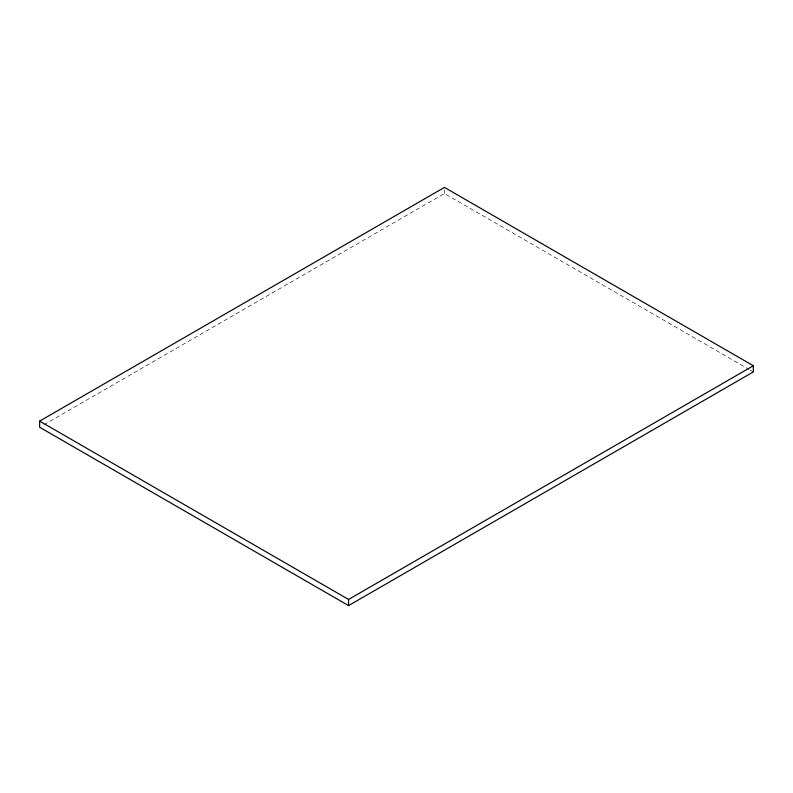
<?xml version="1.0" encoding="UTF-8"?>
<svg xmlns="http://www.w3.org/2000/svg" width="793" height="793" viewBox="0 0 793 793"><rect width="100%" height="100%" fill="white"/><g stroke="black" fill="none" stroke-linecap="round" stroke-linejoin="round"><path stroke-width="0.59" stroke-dasharray="3.96 2.97" d="M43.932 424.78L444.437 193.551L749.058 369.419M750.128 370.044L753.35 371.897M444.437 189.864L444.437 193.551"/><path stroke-width="1.19" d="M39.65 421.103L444.437 187.396L753.35 365.751L753.35 371.897L348.563 605.604L39.65 427.249L39.65 421.103L348.563 599.449L753.35 365.751M348.563 599.449L348.563 605.604"/></g></svg>
